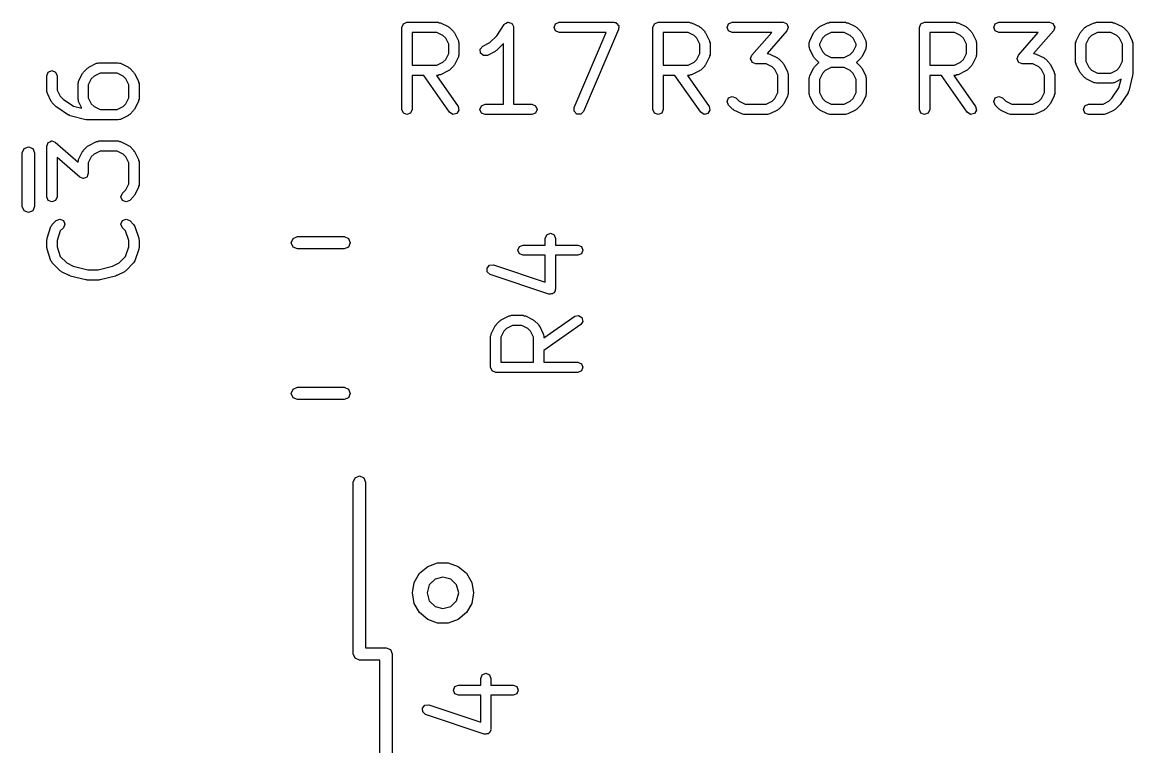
# Model space of a CAD drawing. Extents: x 0 to 2.78, y -2.35 to 0.
# Drawn here: x 1.7006 to 2.1271, y -1.0615 to -0.7833 of the extents above; entities that cross this region are included whole.
import ezdxf

# ---------------------------------------------------------------- set-up
doc = ezdxf.new("R2010")
doc.units = 0
doc.header["$MEASUREMENT"] = 0
doc.layers.add('BLACK', color=7, linetype='CONTINUOUS')

msp = doc.modelspace()

# ---------------------------------------------------------------- linework, layer by layer
at = {"layer": 'BLACK', "linetype": 'CONTINUOUS'}
for p, q in [((1.8464, -0.785232), (1.84698, -0.78384)), ((1.84698, -0.78384), (1.84837, -0.783264)), ((1.84837, -0.783264), (1.86037, -0.783264)), ((1.86037, -0.783264), (1.86079, -0.783439)), ((1.86079, -0.783439), (1.86125, -0.783471)), ((1.86125, -0.783471), (1.86425, -0.784971)), ((1.88283, -0.788477), (1.88573, -0.78414)), ((1.88573, -0.78414), (1.88589, -0.784027)), ((1.88589, -0.784027), (1.88597, -0.78384)), ((1.88597, -0.78384), (1.8865, -0.783621)), ((1.8865, -0.783621), (1.88698, -0.783302)), ((1.88698, -0.783302), (1.88718, -0.783341)), ((1.88718, -0.783341), (1.88736, -0.783264)), ((1.88736, -0.783264), (1.88789, -0.783483)), ((1.88789, -0.783483), (1.88846, -0.783594)), ((1.88846, -0.783594), (1.88857, -0.783763)), ((1.88857, -0.783763), (1.88876, -0.78384)), ((1.88876, -0.78384), (1.88898, -0.78437)), ((1.88898, -0.78437), (1.88929, -0.784846)), ((1.88929, -0.784846), (1.88925, -0.785045)), ((1.90489, -0.785232), (1.90547, -0.78384)), ((1.90547, -0.78384), (1.90686, -0.783264)), ((1.90686, -0.783264), (1.92786, -0.783264)), ((1.92786, -0.783264), (1.92823, -0.783418)), ((1.92823, -0.783418), (1.92863, -0.783423)), ((1.92863, -0.783423), (1.9289, -0.783695)), ((1.9289, -0.783695), (1.92925, -0.78384)), ((1.92925, -0.78384), (1.92941, -0.784213)), ((1.92941, -0.784213), (1.92969, -0.784501)), ((1.92969, -0.784501), (1.92968, -0.784881)), ((1.94286, -0.785232), (1.94343, -0.78384)), ((1.94343, -0.78384), (1.94483, -0.783264)), ((1.94483, -0.783264), (1.95682, -0.783264)), ((1.95682, -0.783264), (1.95725, -0.783439)), ((1.95725, -0.783439), (1.9577, -0.783471)), ((1.9577, -0.783471), (1.9607, -0.784971)), ((1.97135, -0.785232), (1.97193, -0.78384)), ((1.97193, -0.78384), (1.97332, -0.783264)), ((1.97332, -0.783264), (1.99282, -0.783264)), ((1.99282, -0.783264), (1.99346, -0.783529)), ((1.99346, -0.783529), (1.99412, -0.783751)), ((1.99412, -0.783751), (1.99415, -0.783813)), ((1.99415, -0.783813), (1.99421, -0.78384)), ((1.99421, -0.78384), (1.99448, -0.78448)), ((1.99448, -0.78448), (1.99478, -0.785101)), ((2.00694, -0.784971), (2.00994, -0.783471)), ((2.00994, -0.783471), (2.01039, -0.783439)), ((2.01039, -0.783439), (2.01082, -0.783264)), ((2.01082, -0.783264), (2.01682, -0.783264)), ((2.01682, -0.783264), (2.01724, -0.783439)), ((2.01724, -0.783439), (2.0177, -0.783471)), ((2.0177, -0.783471), (2.0207, -0.784971)), ((2.04522, -0.785232), (2.0458, -0.78384)), ((2.0458, -0.78384), (2.04719, -0.783264)), ((2.04719, -0.783264), (2.05919, -0.783264)), ((2.05919, -0.783264), (2.05961, -0.783439)), ((2.05961, -0.783439), (2.06007, -0.783471)), ((2.06007, -0.783471), (2.06307, -0.784971)), ((2.07372, -0.785232), (2.07429, -0.78384)), ((2.07429, -0.78384), (2.07568, -0.783264)), ((2.07568, -0.783264), (2.09518, -0.783264)), ((2.09518, -0.783264), (2.09582, -0.783529)), ((2.09582, -0.783529), (2.09648, -0.783751)), ((2.09648, -0.783751), (2.09651, -0.783813)), ((2.09651, -0.783813), (2.09657, -0.78384)), ((2.09657, -0.78384), (2.09684, -0.78448)), ((2.09684, -0.78448), (2.09715, -0.785101)), ((2.1093, -0.784971), (2.1123, -0.783471)), ((2.1123, -0.783471), (2.11276, -0.783439)), ((2.11276, -0.783439), (2.11318, -0.783264)), ((2.11318, -0.783264), (2.11918, -0.783264)), ((2.11918, -0.783264), (2.1196, -0.783439)), ((2.1196, -0.783439), (2.12006, -0.783471)), ((2.12006, -0.783471), (2.12306, -0.784971)), ((1.8464, -0.816728), (1.8464, -0.785232)), ((1.8599, -0.787201), (1.85034, -0.787201)), ((1.85034, -0.787201), (1.85034, -0.799761)), ((1.8622, -0.78835), (1.8599, -0.787201)), ((1.86325, -0.789398), (1.8622, -0.78835)), ((1.86425, -0.784971), (1.86446, -0.785216)), ((1.86446, -0.785216), (1.86476, -0.78534)), ((1.86476, -0.78534), (1.86626, -0.78684)), ((1.86626, -0.78684), (1.86638, -0.787139)), ((1.86638, -0.787139), (1.86663, -0.787351)), ((1.86663, -0.787351), (1.86813, -0.790351)), ((1.8802, -0.791113), (1.88283, -0.788477)), ((1.88925, -0.785045), (1.88933, -0.785232)), ((1.88933, -0.785232), (1.88933, -0.81476)), ((1.90547, -0.786624), (1.90489, -0.785232)), ((1.90686, -0.787201), (1.90547, -0.786624)), ((1.92487, -0.787201), (1.90686, -0.787201)), ((1.91255, -0.815953), (1.92487, -0.787201)), ((1.92967, -0.786008), (1.91617, -0.817504)), ((1.92983, -0.785232), (1.92967, -0.785604)), ((1.92967, -0.785604), (1.92967, -0.786008)), ((1.92968, -0.784881), (1.92983, -0.785232)), ((1.94286, -0.816728), (1.94286, -0.785232)), ((1.95636, -0.787201), (1.94679, -0.787201)), ((1.94679, -0.787201), (1.94679, -0.799761)), ((1.95866, -0.78835), (1.95636, -0.787201)), ((1.95971, -0.789398), (1.95866, -0.78835)), ((1.9607, -0.784971), (1.96092, -0.785216)), ((1.96092, -0.785216), (1.96122, -0.78534)), ((1.96122, -0.78534), (1.96272, -0.78684)), ((1.96272, -0.78684), (1.96284, -0.787139)), ((1.96284, -0.787139), (1.96308, -0.787351)), ((1.96308, -0.787351), (1.96458, -0.790351)), ((1.97193, -0.786624), (1.97135, -0.785232)), ((1.97332, -0.787201), (1.97193, -0.786624)), ((1.98848, -0.787201), (1.97332, -0.787201)), ((1.98084, -0.795934), (1.98848, -0.787201)), ((1.9943, -0.786528), (1.98666, -0.795262)), ((1.99452, -0.785872), (1.9943, -0.786528)), ((1.99479, -0.785232), (1.99452, -0.785872)), ((1.99478, -0.785101), (1.99476, -0.785167)), ((1.99476, -0.785167), (1.99479, -0.785232)), ((2.00306, -0.790351), (2.00456, -0.787351)), ((2.00456, -0.787351), (2.0048, -0.787139)), ((2.0048, -0.787139), (2.00493, -0.78684)), ((2.00493, -0.78684), (2.00643, -0.78534)), ((2.00643, -0.78534), (2.00673, -0.785216)), ((2.00673, -0.785216), (2.00694, -0.784971)), ((2.00898, -0.78835), (2.00794, -0.789398)), ((2.01128, -0.787201), (2.00898, -0.78835)), ((2.01635, -0.787201), (2.01128, -0.787201)), ((2.01865, -0.78835), (2.01635, -0.787201)), ((2.0197, -0.789398), (2.01865, -0.78835)), ((2.0207, -0.784971), (2.02091, -0.785216)), ((2.02091, -0.785216), (2.02121, -0.78534)), ((2.02121, -0.78534), (2.02271, -0.78684)), ((2.02271, -0.78684), (2.02283, -0.787139)), ((2.02283, -0.787139), (2.02308, -0.787351)), ((2.02308, -0.787351), (2.02458, -0.790351)), ((2.04522, -0.816728), (2.04522, -0.785232)), ((2.05872, -0.787201), (2.04916, -0.787201)), ((2.04916, -0.787201), (2.04916, -0.799761)), ((2.06102, -0.78835), (2.05872, -0.787201)), ((2.06207, -0.789398), (2.06102, -0.78835)), ((2.06307, -0.784971), (2.06328, -0.785216)), ((2.06328, -0.785216), (2.06358, -0.78534)), ((2.06358, -0.78534), (2.06508, -0.78684)), ((2.06508, -0.78684), (2.0652, -0.787139)), ((2.0652, -0.787139), (2.06545, -0.787351)), ((2.06545, -0.787351), (2.06695, -0.790351)), ((2.07429, -0.786624), (2.07372, -0.785232)), ((2.07568, -0.787201), (2.07429, -0.786624)), ((2.09084, -0.787201), (2.07568, -0.787201)), ((2.0832, -0.795934), (2.09084, -0.787201)), ((2.09666, -0.786528), (2.08902, -0.795262)), ((2.09689, -0.785872), (2.09666, -0.786528)), ((2.09715, -0.785232), (2.09689, -0.785872)), ((2.09715, -0.785101), (2.09712, -0.785167)), ((2.09712, -0.785167), (2.09715, -0.785232)), ((2.10542, -0.790351), (2.10692, -0.787351)), ((2.10692, -0.787351), (2.10716, -0.787139)), ((2.10716, -0.787139), (2.10729, -0.78684)), ((2.10729, -0.78684), (2.10879, -0.78534)), ((2.10879, -0.78534), (2.10909, -0.785216)), ((2.10909, -0.785216), (2.1093, -0.784971)), ((2.11135, -0.78835), (2.1103, -0.789398)), ((2.11364, -0.787201), (2.11135, -0.78835)), ((2.11871, -0.787201), (2.11364, -0.787201)), ((2.12101, -0.78835), (2.11871, -0.787201)), ((2.12206, -0.789398), (2.12101, -0.78835)), ((2.12306, -0.784971), (2.12327, -0.785216)), ((2.12327, -0.785216), (2.12357, -0.78534)), ((2.12357, -0.78534), (2.12507, -0.78684)), ((2.12507, -0.78684), (2.12519, -0.787139)), ((2.12519, -0.787139), (2.12544, -0.787351)), ((2.12544, -0.787351), (2.12694, -0.790351)), ((1.8644, -0.791696), (1.86325, -0.789398)), ((1.8644, -0.795266), (1.8644, -0.791696)), ((1.86813, -0.790351), (1.86816, -0.790808)), ((1.86816, -0.790808), (1.86834, -0.791231)), ((1.86834, -0.791231), (1.86834, -0.795731)), ((1.8765, -0.793608), (1.87748, -0.79247)), ((1.87748, -0.79247), (1.8802, -0.791113)), ((1.8854, -0.791484), (1.88276, -0.794123)), ((1.8854, -0.81476), (1.8854, -0.791484)), ((1.96085, -0.791696), (1.95971, -0.789398)), ((1.96085, -0.795266), (1.96085, -0.791696)), ((1.96458, -0.790351), (1.96462, -0.790808)), ((1.96462, -0.790808), (1.96479, -0.791231)), ((1.96479, -0.791231), (1.96479, -0.795731)), ((2.00285, -0.791231), (2.00302, -0.790808)), ((2.00285, -0.792731), (2.00285, -0.791231)), ((2.00302, -0.793154), (2.00285, -0.792731)), ((2.00302, -0.790808), (2.00306, -0.790351)), ((2.00306, -0.793611), (2.00302, -0.793154)), ((2.00794, -0.789398), (2.00679, -0.791696)), ((2.00679, -0.791696), (2.00679, -0.792266)), ((2.00679, -0.792266), (2.00794, -0.794565)), ((2.02085, -0.791696), (2.0197, -0.789398)), ((2.0197, -0.794565), (2.02085, -0.792266)), ((2.02085, -0.792266), (2.02085, -0.791696)), ((2.02458, -0.790351), (2.02461, -0.790808)), ((2.02461, -0.793154), (2.02458, -0.793611)), ((2.02461, -0.790808), (2.02478, -0.791231)), ((2.02478, -0.792731), (2.02461, -0.793154)), ((2.02478, -0.791231), (2.02478, -0.792731)), ((2.06322, -0.791696), (2.06207, -0.789398)), ((2.06322, -0.795266), (2.06322, -0.791696)), ((2.06695, -0.790351), (2.06698, -0.790808)), ((2.06698, -0.790808), (2.06715, -0.791231)), ((2.06715, -0.791231), (2.06715, -0.795731)), ((2.10521, -0.791231), (2.10539, -0.790808)), ((2.10521, -0.79873), (2.10521, -0.791231)), ((2.10539, -0.790808), (2.10542, -0.790351)), ((2.1103, -0.789398), (2.10915, -0.791696)), ((2.10915, -0.791696), (2.10915, -0.798266)), ((2.12321, -0.791696), (2.12206, -0.789398)), ((2.12321, -0.798266), (2.12321, -0.791696)), ((2.12694, -0.790351), (2.12697, -0.790808)), ((2.12697, -0.790808), (2.12715, -0.791231)), ((2.12715, -0.791231), (2.12715, -0.80323)), ((1.8622, -0.798612), (1.86325, -0.797564)), ((1.86325, -0.797564), (1.8644, -0.795266)), ((1.86813, -0.796611), (1.86663, -0.799611)), ((1.86816, -0.796154), (1.86813, -0.796611)), ((1.86834, -0.795731), (1.86816, -0.796154)), ((1.8766, -0.795111), (1.8765, -0.793608)), ((1.87774, -0.796098), (1.8766, -0.795111)), ((1.87925, -0.795992), (1.87774, -0.796098)), ((1.88225, -0.794492), (1.87925, -0.795992)), ((1.88246, -0.794247), (1.88225, -0.794492)), ((1.88276, -0.794123), (1.88246, -0.794247)), ((1.95866, -0.798612), (1.95971, -0.797564)), ((1.95971, -0.797564), (1.96085, -0.795266)), ((1.96458, -0.796611), (1.96308, -0.799611)), ((1.96462, -0.796154), (1.96458, -0.796611)), ((1.96479, -0.795731), (1.96462, -0.796154)), ((1.98035, -0.797231), (1.98062, -0.796591)), ((1.98038, -0.797295), (1.98035, -0.797231)), ((1.98036, -0.797362), (1.98038, -0.797295)), ((1.98066, -0.797983), (1.98036, -0.797362)), ((1.98062, -0.796591), (1.98084, -0.795934)), ((1.98666, -0.795262), (1.98682, -0.795262)), ((1.98682, -0.795262), (1.98724, -0.795437)), ((1.98724, -0.795437), (1.9877, -0.79547)), ((1.9877, -0.79547), (1.9907, -0.79697)), ((1.9907, -0.79697), (1.99091, -0.797214)), ((1.99091, -0.797214), (1.99121, -0.797338)), ((1.99121, -0.797338), (1.99271, -0.798838)), ((2.00456, -0.796611), (2.00306, -0.793611)), ((2.0048, -0.796823), (2.00456, -0.796611)), ((2.00493, -0.797123), (2.0048, -0.796823)), ((2.00643, -0.798623), (2.00493, -0.797123)), ((2.00794, -0.794565), (2.00898, -0.795613)), ((2.00898, -0.795613), (2.01128, -0.796762)), ((2.01128, -0.796762), (2.01635, -0.796762)), ((2.01635, -0.796762), (2.01865, -0.795613)), ((2.01865, -0.795613), (2.0197, -0.794565)), ((2.02271, -0.797123), (2.02121, -0.798623)), ((2.02283, -0.796823), (2.02271, -0.797123)), ((2.02308, -0.796611), (2.02283, -0.796823)), ((2.02458, -0.793611), (2.02308, -0.796611)), ((2.06102, -0.798612), (2.06207, -0.797564)), ((2.06207, -0.797564), (2.06322, -0.795266)), ((2.06695, -0.796611), (2.06545, -0.799611)), ((2.06698, -0.796154), (2.06695, -0.796611)), ((2.06715, -0.795731), (2.06698, -0.796154)), ((2.08271, -0.797231), (2.08298, -0.796591)), ((2.08274, -0.797295), (2.08271, -0.797231)), ((2.08272, -0.797362), (2.08274, -0.797295)), ((2.08303, -0.797983), (2.08272, -0.797362)), ((2.08298, -0.796591), (2.0832, -0.795934)), ((2.08902, -0.795262), (2.08918, -0.795262)), ((2.08918, -0.795262), (2.08961, -0.795437)), ((2.08961, -0.795437), (2.09006, -0.79547)), ((2.09006, -0.79547), (2.09306, -0.79697)), ((2.09306, -0.79697), (2.09327, -0.797214)), ((2.09327, -0.797214), (2.09357, -0.797338)), ((2.09357, -0.797338), (2.09507, -0.798838)), ((1.71061, -0.802414), (1.712, -0.801837)), ((1.712, -0.801837), (1.7134, -0.802414)), ((1.72411, -0.802414), (1.72561, -0.800914)), ((1.72561, -0.800914), (1.72591, -0.80079)), ((1.72591, -0.80079), (1.72612, -0.800545)), ((1.72612, -0.800545), (1.72912, -0.799045)), ((1.72912, -0.799045), (1.72958, -0.799013)), ((1.72958, -0.799013), (1.73, -0.798838)), ((1.73, -0.798838), (1.7375, -0.798838)), ((1.7375, -0.798838), (1.73792, -0.799013)), ((1.73792, -0.799013), (1.73838, -0.799045)), ((1.73838, -0.799045), (1.74138, -0.800545)), ((1.74138, -0.800545), (1.74159, -0.80079)), ((1.74159, -0.80079), (1.74189, -0.800914)), ((1.74189, -0.800914), (1.74339, -0.802414)), ((1.85034, -0.799761), (1.8599, -0.799761)), ((1.8599, -0.799761), (1.8622, -0.798612)), ((1.86446, -0.801746), (1.86425, -0.801991)), ((1.86476, -0.801622), (1.86446, -0.801746)), ((1.86626, -0.800122), (1.86476, -0.801622)), ((1.86638, -0.799823), (1.86626, -0.800122)), ((1.86663, -0.799611), (1.86638, -0.799823)), ((1.94679, -0.799761), (1.95636, -0.799761)), ((1.95636, -0.799761), (1.95866, -0.798612)), ((1.96092, -0.801746), (1.9607, -0.801991)), ((1.96122, -0.801622), (1.96092, -0.801746)), ((1.96272, -0.800122), (1.96122, -0.801622)), ((1.96284, -0.799823), (1.96272, -0.800122)), ((1.96308, -0.799611), (1.96284, -0.799823)), ((1.98093, -0.798623), (1.98066, -0.797983)), ((1.98099, -0.798649), (1.98093, -0.798623)), ((1.98102, -0.798712), (1.98099, -0.798649)), ((1.98168, -0.798934), (1.98102, -0.798712)), ((1.98232, -0.799199), (1.98168, -0.798934)), ((1.98636, -0.799199), (1.98232, -0.799199)), ((1.98865, -0.800348), (1.98636, -0.799199)), ((1.9897, -0.801396), (1.98865, -0.800348)), ((1.99085, -0.803694), (1.9897, -0.801396)), ((1.99271, -0.798838), (1.99284, -0.799138)), ((1.99284, -0.799138), (1.99308, -0.79935)), ((1.99308, -0.79935), (1.99458, -0.80235)), ((2.00306, -0.803849), (2.00456, -0.80085)), ((2.00456, -0.80085), (2.0048, -0.800637)), ((2.0048, -0.800637), (2.00493, -0.800338)), ((2.00493, -0.800338), (2.00643, -0.798838)), ((2.00669, -0.79873), (2.00643, -0.798623)), ((2.00643, -0.798838), (2.00669, -0.79873)), ((2.00898, -0.801848), (2.00794, -0.802896)), ((2.01128, -0.800699), (2.00898, -0.801848)), ((2.01635, -0.800699), (2.01128, -0.800699)), ((2.01865, -0.801848), (2.01635, -0.800699)), ((2.0197, -0.802896), (2.01865, -0.801848)), ((2.02121, -0.798623), (2.02095, -0.79873)), ((2.02095, -0.79873), (2.02121, -0.798838)), ((2.02121, -0.798838), (2.02271, -0.800338)), ((2.02271, -0.800338), (2.02283, -0.800637)), ((2.02283, -0.800637), (2.02308, -0.80085)), ((2.02308, -0.80085), (2.02458, -0.803849)), ((2.04916, -0.799761), (2.05872, -0.799761)), ((2.05872, -0.799761), (2.06102, -0.798612)), ((2.06328, -0.801746), (2.06307, -0.801991)), ((2.06358, -0.801622), (2.06328, -0.801746)), ((2.06508, -0.800122), (2.06358, -0.801622)), ((2.0652, -0.799823), (2.06508, -0.800122)), ((2.06545, -0.799611), (2.0652, -0.799823)), ((2.08329, -0.798623), (2.08303, -0.797983)), ((2.08336, -0.798649), (2.08329, -0.798623)), ((2.08339, -0.798712), (2.08336, -0.798649)), ((2.08404, -0.798934), (2.08339, -0.798712)), ((2.08468, -0.799199), (2.08404, -0.798934)), ((2.08872, -0.799199), (2.08468, -0.799199)), ((2.09102, -0.800348), (2.08872, -0.799199)), ((2.09206, -0.801396), (2.09102, -0.800348)), ((2.09321, -0.803694), (2.09206, -0.801396)), ((2.09507, -0.798838), (2.0952, -0.799138)), ((2.0952, -0.799138), (2.09544, -0.79935)), ((2.09544, -0.79935), (2.09694, -0.80235)), ((2.10539, -0.799154), (2.10521, -0.79873)), ((2.10542, -0.799611), (2.10539, -0.799154)), ((2.10692, -0.80261), (2.10542, -0.799611)), ((2.10915, -0.798266), (2.1103, -0.800564)), ((2.1103, -0.800564), (2.11135, -0.801612)), ((2.11135, -0.801612), (2.11364, -0.802761)), ((2.11871, -0.802761), (2.12101, -0.801612)), ((2.12101, -0.801612), (2.12206, -0.800564)), ((2.12206, -0.800564), (2.12321, -0.798266)), ((1.71004, -0.803806), (1.71061, -0.802414)), ((1.71004, -0.809805), (1.71004, -0.803806)), ((1.7134, -0.802414), (1.71397, -0.803806)), ((1.71397, -0.803806), (1.71397, -0.80934)), ((1.72221, -0.806382), (1.72224, -0.805925)), ((1.72224, -0.805925), (1.72374, -0.802925)), ((1.72374, -0.802925), (1.72399, -0.802713)), ((1.72399, -0.802713), (1.72411, -0.802414)), ((1.72712, -0.804972), (1.72597, -0.80727)), ((1.72817, -0.803924), (1.72712, -0.804972)), ((1.73047, -0.802775), (1.72817, -0.803924)), ((1.73704, -0.802775), (1.73047, -0.802775)), ((1.73933, -0.803924), (1.73704, -0.802775)), ((1.74038, -0.804972), (1.73933, -0.803924)), ((1.74153, -0.80727), (1.74038, -0.804972)), ((1.74339, -0.802414), (1.74352, -0.802713)), ((1.74352, -0.802713), (1.74376, -0.802925)), ((1.74376, -0.802925), (1.74526, -0.805925)), ((1.74526, -0.805925), (1.74529, -0.806382)), ((1.85484, -0.803699), (1.85034, -0.803699)), ((1.85034, -0.803699), (1.85034, -0.816728)), ((1.86475, -0.817857), (1.85484, -0.803699)), ((1.86037, -0.803699), (1.85965, -0.803699)), ((1.85965, -0.803699), (1.86798, -0.815599)), ((1.86079, -0.803523), (1.86037, -0.803699)), ((1.86125, -0.803491), (1.86079, -0.803523)), ((1.86425, -0.801991), (1.86125, -0.803491)), ((1.9513, -0.803699), (1.94679, -0.803699)), ((1.94679, -0.803699), (1.94679, -0.816728)), ((1.96121, -0.817857), (1.9513, -0.803699)), ((1.95682, -0.803699), (1.95611, -0.803699)), ((1.95611, -0.803699), (1.96444, -0.815599)), ((1.95725, -0.803523), (1.95682, -0.803699)), ((1.9577, -0.803491), (1.95725, -0.803523)), ((1.9607, -0.801991), (1.9577, -0.803491)), ((1.99085, -0.810264), (1.99085, -0.803694)), ((1.99458, -0.80235), (1.99461, -0.802807)), ((1.99461, -0.802807), (1.99479, -0.80323)), ((1.99479, -0.80323), (1.99479, -0.810729)), ((2.00285, -0.80473), (2.00302, -0.804306)), ((2.00285, -0.810729), (2.00285, -0.80473)), ((2.00302, -0.804306), (2.00306, -0.803849)), ((2.00794, -0.802896), (2.00679, -0.805194)), ((2.00679, -0.805194), (2.00679, -0.810264)), ((2.02085, -0.805194), (2.0197, -0.802896)), ((2.02085, -0.810264), (2.02085, -0.805194)), ((2.02458, -0.803849), (2.02461, -0.804306)), ((2.02461, -0.804306), (2.02478, -0.80473)), ((2.02478, -0.80473), (2.02478, -0.810729)), ((2.05366, -0.803699), (2.04916, -0.803699)), ((2.04916, -0.803699), (2.04916, -0.816728)), ((2.06357, -0.817857), (2.05366, -0.803699)), ((2.05919, -0.803699), (2.05847, -0.803699)), ((2.05847, -0.803699), (2.0668, -0.815599)), ((2.05961, -0.803523), (2.05919, -0.803699)), ((2.06007, -0.803491), (2.05961, -0.803523)), ((2.06307, -0.801991), (2.06007, -0.803491)), ((2.09321, -0.810264), (2.09321, -0.803694)), ((2.09694, -0.80235), (2.09697, -0.802807)), ((2.09697, -0.802807), (2.09715, -0.80323)), ((2.09715, -0.80323), (2.09715, -0.810729)), ((2.10716, -0.802823), (2.10692, -0.80261)), ((2.10729, -0.803122), (2.10716, -0.802823)), ((2.10879, -0.804622), (2.10729, -0.803122)), ((2.10909, -0.804746), (2.10879, -0.804622)), ((2.1093, -0.804991), (2.10909, -0.804746)), ((2.1123, -0.80649), (2.1093, -0.804991)), ((2.11364, -0.802761), (2.11871, -0.802761)), ((2.12266, -0.80519), (2.12006, -0.80649)), ((2.12185, -0.808421), (2.12266, -0.80519)), ((2.12709, -0.803707), (2.12559, -0.809707)), ((2.12715, -0.80323), (2.12705, -0.80346)), ((2.12705, -0.80346), (2.12709, -0.803707)), ((1.71021, -0.810228), (1.71004, -0.809805)), ((1.71024, -0.810685), (1.71021, -0.810228)), ((1.71397, -0.80934), (1.71512, -0.811639)), ((1.72203, -0.806805), (1.72221, -0.806382)), ((1.72203, -0.812805), (1.72203, -0.806805)), ((1.72597, -0.80727), (1.72597, -0.81234)), ((1.74153, -0.81234), (1.74153, -0.80727)), ((1.74529, -0.806382), (1.74547, -0.806805)), ((1.74547, -0.806805), (1.74547, -0.812805)), ((1.9897, -0.812562), (1.99085, -0.810264)), ((2.00679, -0.810264), (2.00794, -0.812562)), ((2.0197, -0.812562), (2.02085, -0.810264)), ((2.09206, -0.812562), (2.09321, -0.810264)), ((2.11276, -0.806523), (2.1123, -0.80649)), ((2.11318, -0.806698), (2.11276, -0.806523)), ((2.11918, -0.806698), (2.11318, -0.806698)), ((2.11915, -0.812475), (2.12185, -0.808421)), ((2.1196, -0.806523), (2.11918, -0.806698)), ((2.12006, -0.80649), (2.1196, -0.806523)), ((2.12532, -0.810321), (2.12232, -0.81482)), ((2.12538, -0.809983), (2.12532, -0.810321)), ((2.12559, -0.809707), (2.12538, -0.809983)), ((1.71174, -0.813685), (1.71024, -0.810685)), ((1.71199, -0.813897), (1.71174, -0.813685)), ((1.71211, -0.814197), (1.71199, -0.813897)), ((1.71361, -0.815696), (1.71211, -0.814197)), ((1.71512, -0.811639), (1.71626, -0.812775)), ((1.71626, -0.812775), (1.72031, -0.815477)), ((1.72221, -0.813228), (1.72203, -0.812805)), ((1.72224, -0.813685), (1.72221, -0.813228)), ((1.72354, -0.816285), (1.72224, -0.813685)), ((1.72597, -0.81234), (1.72712, -0.814638)), ((1.72712, -0.814638), (1.72817, -0.815686)), ((1.73933, -0.815686), (1.74038, -0.814638)), ((1.74038, -0.814638), (1.74153, -0.81234)), ((1.74526, -0.813685), (1.74376, -0.816685)), ((1.74529, -0.813228), (1.74526, -0.813685)), ((1.74547, -0.812805), (1.74529, -0.813228)), ((1.97135, -0.813728), (1.97193, -0.812337)), ((1.97193, -0.81512), (1.97135, -0.813728)), ((1.97193, -0.812337), (1.97332, -0.81176)), ((1.97332, -0.81176), (1.97471, -0.812337)), ((1.97471, -0.812337), (1.97599, -0.813611)), ((1.97599, -0.813611), (1.97829, -0.81476)), ((1.98636, -0.81476), (1.98865, -0.813611)), ((1.98865, -0.813611), (1.9897, -0.812562)), ((1.99308, -0.814609), (1.99284, -0.814821)), ((1.99458, -0.811609), (1.99308, -0.814609)), ((1.99461, -0.811152), (1.99458, -0.811609)), ((1.99479, -0.810729), (1.99461, -0.811152)), ((2.00302, -0.811152), (2.00285, -0.810729)), ((2.00306, -0.811609), (2.00302, -0.811152)), ((2.00456, -0.814609), (2.00306, -0.811609)), ((2.0048, -0.814821), (2.00456, -0.814609)), ((2.00794, -0.812562), (2.00898, -0.813611)), ((2.00898, -0.813611), (2.01128, -0.81476)), ((2.01635, -0.81476), (2.01865, -0.813611)), ((2.01865, -0.813611), (2.0197, -0.812562)), ((2.02308, -0.814609), (2.02283, -0.814821)), ((2.02458, -0.811609), (2.02308, -0.814609)), ((2.02461, -0.811152), (2.02458, -0.811609)), ((2.02478, -0.810729), (2.02461, -0.811152)), ((2.07372, -0.813728), (2.07429, -0.812337)), ((2.07429, -0.81512), (2.07372, -0.813728)), ((2.07429, -0.812337), (2.07568, -0.81176)), ((2.07568, -0.81176), (2.07708, -0.812337)), ((2.07708, -0.812337), (2.07835, -0.813611)), ((2.07835, -0.813611), (2.08065, -0.81476)), ((2.08872, -0.81476), (2.09102, -0.813611)), ((2.09102, -0.813611), (2.09206, -0.812562)), ((2.09544, -0.814609), (2.0952, -0.814821)), ((2.09694, -0.811609), (2.09544, -0.814609)), ((2.09697, -0.811152), (2.09694, -0.811609)), ((2.09715, -0.810729), (2.09697, -0.811152)), ((2.11571, -0.81476), (2.11801, -0.81361)), ((2.11801, -0.81361), (2.11915, -0.812475)), ((1.7138, -0.815774), (1.71361, -0.815696)), ((1.71391, -0.815942), (1.7138, -0.815774)), ((1.71841, -0.818942), (1.71391, -0.815942)), ((1.71875, -0.819009), (1.71841, -0.818942)), ((1.72031, -0.815477), (1.72354, -0.816285)), ((1.72817, -0.815686), (1.73047, -0.816835)), ((1.73047, -0.816835), (1.73704, -0.816835)), ((1.73704, -0.816835), (1.73933, -0.815686)), ((1.74159, -0.81882), (1.74138, -0.819065)), ((1.74189, -0.818696), (1.74159, -0.81882)), ((1.74339, -0.817196), (1.74189, -0.818696)), ((1.74352, -0.816897), (1.74339, -0.817196)), ((1.74376, -0.816685), (1.74352, -0.816897)), ((1.84698, -0.81812), (1.8464, -0.816728)), ((1.84837, -0.818697), (1.84698, -0.81812)), ((1.84976, -0.81812), (1.84837, -0.818697)), ((1.85034, -0.816728), (1.84976, -0.81812)), ((1.86602, -0.818667), (1.86475, -0.817857)), ((1.8675, -0.818341), (1.86602, -0.818667)), ((1.86831, -0.81707), (1.8675, -0.818341)), ((1.86798, -0.815599), (1.86831, -0.81707)), ((1.8764, -0.816728), (1.87697, -0.815336)), ((1.87697, -0.81812), (1.8764, -0.816728)), ((1.87697, -0.815336), (1.87837, -0.81476)), ((1.87837, -0.818697), (1.87697, -0.81812)), ((1.87837, -0.81476), (1.8854, -0.81476)), ((1.88736, -0.818697), (1.87837, -0.818697)), ((1.89636, -0.818697), (1.88736, -0.818697)), ((1.88933, -0.81476), (1.89636, -0.81476)), ((1.89636, -0.81476), (1.89775, -0.815336)), ((1.89775, -0.81812), (1.89636, -0.818697)), ((1.89775, -0.815336), (1.89833, -0.816728)), ((1.89833, -0.816728), (1.89775, -0.81812)), ((1.91253, -0.817459), (1.91255, -0.815953)), ((1.91359, -0.818537), (1.91253, -0.817459)), ((1.91509, -0.818556), (1.91359, -0.818537)), ((1.91617, -0.817504), (1.91509, -0.818556)), ((1.94343, -0.81812), (1.94286, -0.816728)), ((1.94483, -0.818697), (1.94343, -0.81812)), ((1.94622, -0.81812), (1.94483, -0.818697)), ((1.94679, -0.816728), (1.94622, -0.81812)), ((1.96248, -0.818667), (1.96121, -0.817857)), ((1.96395, -0.818341), (1.96248, -0.818667)), ((1.96476, -0.81707), (1.96395, -0.818341)), ((1.96444, -0.815599), (1.96476, -0.81707)), ((1.97343, -0.81662), (1.97193, -0.81512)), ((1.97373, -0.816744), (1.97343, -0.81662)), ((1.97394, -0.816989), (1.97373, -0.816744)), ((1.97694, -0.818489), (1.97394, -0.816989)), ((1.9774, -0.818521), (1.97694, -0.818489)), ((1.97782, -0.818697), (1.9774, -0.818521)), ((1.98682, -0.818697), (1.97782, -0.818697)), ((1.97829, -0.81476), (1.98636, -0.81476)), ((1.98724, -0.818521), (1.98682, -0.818697)), ((1.9877, -0.818489), (1.98724, -0.818521)), ((1.9907, -0.816989), (1.9877, -0.818489)), ((1.99091, -0.816744), (1.9907, -0.816989)), ((1.99121, -0.81662), (1.99091, -0.816744)), ((1.99271, -0.81512), (1.99121, -0.81662)), ((1.99284, -0.814821), (1.99271, -0.81512)), ((2.00493, -0.81512), (2.0048, -0.814821)), ((2.00643, -0.81662), (2.00493, -0.81512)), ((2.00673, -0.816744), (2.00643, -0.81662)), ((2.00694, -0.816989), (2.00673, -0.816744)), ((2.00994, -0.818489), (2.00694, -0.816989)), ((2.01039, -0.818521), (2.00994, -0.818489)), ((2.01082, -0.818697), (2.01039, -0.818521)), ((2.01682, -0.818697), (2.01082, -0.818697)), ((2.01128, -0.81476), (2.01635, -0.81476)), ((2.01724, -0.818521), (2.01682, -0.818697)), ((2.0177, -0.818489), (2.01724, -0.818521)), ((2.0207, -0.816989), (2.0177, -0.818489)), ((2.02091, -0.816744), (2.0207, -0.816989)), ((2.02121, -0.81662), (2.02091, -0.816744)), ((2.02271, -0.81512), (2.02121, -0.81662)), ((2.02283, -0.814821), (2.02271, -0.81512)), ((2.0458, -0.81812), (2.04522, -0.816728)), ((2.04719, -0.818697), (2.0458, -0.81812)), ((2.04858, -0.81812), (2.04719, -0.818697)), ((2.04916, -0.816728), (2.04858, -0.81812)), ((2.06484, -0.818667), (2.06357, -0.817857)), ((2.06631, -0.818341), (2.06484, -0.818667)), ((2.06712, -0.81707), (2.06631, -0.818341)), ((2.0668, -0.815599), (2.06712, -0.81707)), ((2.07579, -0.81662), (2.07429, -0.81512)), ((2.07609, -0.816744), (2.07579, -0.81662)), ((2.0763, -0.816989), (2.07609, -0.816744)), ((2.0793, -0.818489), (2.0763, -0.816989)), ((2.07976, -0.818521), (2.0793, -0.818489)), ((2.08018, -0.818697), (2.07976, -0.818521)), ((2.08918, -0.818697), (2.08018, -0.818697)), ((2.08065, -0.81476), (2.08872, -0.81476)), ((2.08961, -0.818521), (2.08918, -0.818697)), ((2.09006, -0.818489), (2.08961, -0.818521)), ((2.09306, -0.816989), (2.09006, -0.818489)), ((2.09327, -0.816744), (2.09306, -0.816989)), ((2.09357, -0.81662), (2.09327, -0.816744)), ((2.09507, -0.81512), (2.09357, -0.81662)), ((2.0952, -0.814821), (2.09507, -0.81512)), ((2.10821, -0.816728), (2.10879, -0.815336)), ((2.10879, -0.81812), (2.10821, -0.816728)), ((2.10879, -0.815336), (2.11018, -0.81476)), ((2.11018, -0.818697), (2.10879, -0.81812)), ((2.11018, -0.81476), (2.11571, -0.81476)), ((2.11618, -0.818697), (2.11018, -0.818697)), ((2.1166, -0.818521), (2.11618, -0.818697)), ((2.11706, -0.818489), (2.1166, -0.818521)), ((2.12006, -0.816989), (2.11706, -0.818489)), ((2.12027, -0.816744), (2.12006, -0.816989)), ((2.12057, -0.81662), (2.12027, -0.816744)), ((2.12207, -0.81512), (2.12057, -0.81662)), ((2.12215, -0.814933), (2.12207, -0.81512)), ((2.12232, -0.81482), (2.12215, -0.814933)), ((1.71903, -0.819214), (1.71875, -0.819009)), ((1.72502, -0.820714), (1.71903, -0.819214)), ((1.72527, -0.820677), (1.72502, -0.820714)), ((1.7255, -0.820772), (1.72527, -0.820677)), ((1.7375, -0.820772), (1.7255, -0.820772)), ((1.73792, -0.820597), (1.7375, -0.820772)), ((1.73838, -0.820565), (1.73792, -0.820597)), ((1.74138, -0.819065), (1.73838, -0.820565)), ((1.70059, -0.833415), (1.70128, -0.831745)), ((1.70128, -0.831745), (1.70295, -0.831053)), ((1.70295, -0.831053), (1.70462, -0.831745)), ((1.70462, -0.831745), (1.70531, -0.833415)), ((1.71004, -0.830802), (1.7103, -0.830162)), ((1.71004, -0.8503), (1.71004, -0.830802)), ((1.7103, -0.830162), (1.71052, -0.829506)), ((1.71052, -0.829506), (1.71059, -0.829475)), ((1.71059, -0.829475), (1.71061, -0.82941)), ((1.71061, -0.82941), (1.71125, -0.829145)), ((1.71125, -0.829145), (1.71187, -0.828838)), ((1.71187, -0.828838), (1.71194, -0.828861)), ((1.71194, -0.828861), (1.712, -0.828834)), ((1.712, -0.828834), (1.71264, -0.829099)), ((1.71264, -0.829099), (1.7133, -0.829321)), ((1.7133, -0.829321), (1.72203, -0.836963)), ((1.72411, -0.83241), (1.72561, -0.83091)), ((1.72561, -0.83091), (1.72591, -0.830786)), ((1.72591, -0.830786), (1.72612, -0.830542)), ((1.72612, -0.830542), (1.72912, -0.829042)), ((1.72912, -0.829042), (1.72958, -0.829009)), ((1.72958, -0.829009), (1.73, -0.828834)), ((1.73, -0.828834), (1.7375, -0.828834)), ((1.7375, -0.828834), (1.73792, -0.829009)), ((1.73792, -0.829009), (1.73838, -0.829042)), ((1.73838, -0.829042), (1.74138, -0.830542)), ((1.74138, -0.830542), (1.74159, -0.830786)), ((1.74159, -0.830786), (1.74189, -0.83091)), ((1.74189, -0.83091), (1.74339, -0.83241)), ((1.70059, -0.853986), (1.70059, -0.833415)), ((1.70531, -0.833415), (1.70531, -0.853986)), ((1.72271, -0.842783), (1.71397, -0.835141)), ((1.71397, -0.835141), (1.71397, -0.8503)), ((1.72221, -0.836378), (1.72224, -0.835921)), ((1.72224, -0.835921), (1.72374, -0.832922)), ((1.72374, -0.832922), (1.72399, -0.832709)), ((1.72399, -0.832709), (1.72411, -0.83241)), ((1.72712, -0.834968), (1.72597, -0.837266)), ((1.72817, -0.83392), (1.72712, -0.834968)), ((1.73047, -0.832771), (1.72817, -0.83392)), ((1.73704, -0.832771), (1.73047, -0.832771)), ((1.73933, -0.83392), (1.73704, -0.832771)), ((1.74038, -0.834968), (1.73933, -0.83392)), ((1.74153, -0.837266), (1.74038, -0.834968)), ((1.74339, -0.83241), (1.74352, -0.832709)), ((1.74352, -0.832709), (1.74376, -0.832922)), ((1.74376, -0.832922), (1.74526, -0.835921)), ((1.74526, -0.835921), (1.74529, -0.836378)), ((1.72203, -0.836802), (1.72221, -0.836378)), ((1.72203, -0.836963), (1.72203, -0.836802)), ((1.72597, -0.837266), (1.72597, -0.841301)), ((1.74153, -0.845336), (1.74153, -0.837266)), ((1.74529, -0.836378), (1.74547, -0.836802)), ((1.74547, -0.836802), (1.74547, -0.845801)), ((1.72336, -0.843004), (1.72271, -0.842783)), ((1.724, -0.84327), (1.72336, -0.843004)), ((1.72407, -0.843243), (1.724, -0.84327)), ((1.72413, -0.843265), (1.72407, -0.843243)), ((1.72475, -0.842958), (1.72413, -0.843265)), ((1.72539, -0.842693), (1.72475, -0.842958)), ((1.72542, -0.842628), (1.72539, -0.842693)), ((1.72548, -0.842597), (1.72542, -0.842628)), ((1.72571, -0.841941), (1.72548, -0.842597)), ((1.72597, -0.841301), (1.72571, -0.841941)), ((1.73911, -0.848908), (1.74038, -0.847634)), ((1.74038, -0.847634), (1.74153, -0.845336)), ((1.74526, -0.846681), (1.74376, -0.84968)), ((1.74529, -0.846224), (1.74526, -0.846681)), ((1.74547, -0.845801), (1.74529, -0.846224)), ((1.71061, -0.851692), (1.71004, -0.8503)), ((1.712, -0.852268), (1.71061, -0.851692)), ((1.7134, -0.851692), (1.712, -0.852268)), ((1.71397, -0.8503), (1.7134, -0.851692)), ((1.73853, -0.8503), (1.73911, -0.848908)), ((1.73911, -0.851692), (1.73853, -0.8503)), ((1.7405, -0.852268), (1.73911, -0.851692)), ((1.74189, -0.851692), (1.7405, -0.852268)), ((1.74339, -0.850192), (1.74189, -0.851692)), ((1.74352, -0.849893), (1.74339, -0.850192)), ((1.74376, -0.84968), (1.74352, -0.849893)), ((1.70128, -0.855657), (1.70059, -0.853986)), ((1.70295, -0.856349), (1.70128, -0.855657)), ((1.70462, -0.855657), (1.70295, -0.856349)), ((1.70531, -0.853986), (1.70462, -0.855657)), ((1.71164, -0.861676), (1.71194, -0.86133)), ((1.71194, -0.86133), (1.71211, -0.860907)), ((1.71211, -0.860907), (1.71361, -0.859407)), ((1.71361, -0.859407), (1.715, -0.85883)), ((1.715, -0.85883), (1.7164, -0.859407)), ((1.7164, -0.859407), (1.71697, -0.860799)), ((1.71697, -0.860799), (1.7164, -0.862191)), ((1.73853, -0.860799), (1.73911, -0.859407)), ((1.73911, -0.862191), (1.73853, -0.860799)), ((1.73911, -0.859407), (1.7405, -0.85883)), ((1.7405, -0.85883), (1.74189, -0.859407)), ((1.74189, -0.859407), (1.74339, -0.860907)), ((1.74339, -0.860907), (1.74357, -0.86133)), ((1.74357, -0.86133), (1.74387, -0.861676)), ((1.71014, -0.866175), (1.71164, -0.861676)), ((1.71522, -0.863362), (1.71397, -0.867117)), ((1.7164, -0.862191), (1.71522, -0.863362)), ((1.74028, -0.863362), (1.73911, -0.862191)), ((1.74153, -0.867117), (1.74028, -0.863362)), ((1.74387, -0.861676), (1.74537, -0.866175)), ((1.80465, -0.866243), (1.80632, -0.865551)), ((1.80632, -0.865551), (1.8242, -0.865551)), ((1.8242, -0.865551), (1.82587, -0.866243)), ((1.90151, -0.866273), (1.90208, -0.864881)), ((1.90208, -0.864881), (1.90347, -0.864304)), ((1.90347, -0.864304), (1.90487, -0.864881)), ((1.90487, -0.864881), (1.90544, -0.866273)), ((1.71004, -0.866798), (1.71016, -0.866499)), ((1.71004, -0.869798), (1.71004, -0.866798)), ((1.71016, -0.870097), (1.71004, -0.869798)), ((1.71016, -0.866499), (1.71014, -0.866175)), ((1.71014, -0.87042), (1.71016, -0.870097)), ((1.71397, -0.867117), (1.71397, -0.869478)), ((1.71397, -0.869478), (1.71522, -0.873234)), ((1.74028, -0.873234), (1.74153, -0.869478)), ((1.74153, -0.869478), (1.74153, -0.867117)), ((1.74537, -0.866175), (1.74534, -0.866499)), ((1.74534, -0.866499), (1.74547, -0.866798)), ((1.74547, -0.869798), (1.74534, -0.870097)), ((1.74534, -0.870097), (1.74537, -0.87042)), ((1.74547, -0.866798), (1.74547, -0.869798)), ((1.80395, -0.867913), (1.80465, -0.866243)), ((1.80465, -0.869584), (1.80395, -0.867913)), ((1.80632, -0.870276), (1.80465, -0.869584)), ((1.82587, -0.869584), (1.8242, -0.870276)), ((1.82587, -0.866243), (1.82656, -0.867913)), ((1.82656, -0.867913), (1.82587, -0.869584)), ((1.89101, -0.870772), (1.89158, -0.86938)), ((1.89158, -0.86938), (1.89297, -0.868804)), ((1.89297, -0.868804), (1.90151, -0.868804)), ((1.90151, -0.868804), (1.90151, -0.866273)), ((1.90544, -0.866273), (1.90544, -0.868804)), ((1.90544, -0.868804), (1.91397, -0.868804)), ((1.91397, -0.868804), (1.91536, -0.86938)), ((1.91536, -0.86938), (1.91594, -0.870772)), ((1.71164, -0.874919), (1.71014, -0.87042)), ((1.71522, -0.873234), (1.71767, -0.875679)), ((1.73783, -0.875679), (1.74028, -0.873234)), ((1.74537, -0.87042), (1.74387, -0.874919)), ((1.8242, -0.870276), (1.80632, -0.870276)), ((1.89158, -0.872164), (1.89101, -0.870772)), ((1.89297, -0.872741), (1.89158, -0.872164)), ((1.90151, -0.872741), (1.89297, -0.872741)), ((1.90151, -0.883039), (1.90151, -0.872741)), ((1.91397, -0.872741), (1.90544, -0.872741)), ((1.90544, -0.872741), (1.90544, -0.885771)), ((1.91536, -0.872164), (1.91397, -0.872741)), ((1.91594, -0.870772), (1.91536, -0.872164)), ((1.71194, -0.875266), (1.71164, -0.874919)), ((1.71211, -0.875689), (1.71194, -0.875266)), ((1.71511, -0.878689), (1.71211, -0.875689)), ((1.71541, -0.878812), (1.71511, -0.878689)), ((1.71767, -0.875679), (1.72019, -0.876939)), ((1.72019, -0.876939), (1.72574, -0.878328)), ((1.72574, -0.878328), (1.72976, -0.878328)), ((1.72976, -0.878328), (1.73531, -0.876939)), ((1.73531, -0.876939), (1.73783, -0.875679)), ((1.74039, -0.878689), (1.74009, -0.878813)), ((1.74339, -0.875689), (1.74039, -0.878689)), ((1.74357, -0.875266), (1.74339, -0.875689)), ((1.74387, -0.874919), (1.74357, -0.875266)), ((1.87911, -0.877649), (1.8801, -0.876511)), ((1.87922, -0.879152), (1.87911, -0.877649)), ((1.8801, -0.876511), (1.8816, -0.876404)), ((1.8816, -0.876404), (1.90151, -0.883039)), ((1.71562, -0.879057), (1.71541, -0.878812)), ((1.71862, -0.880557), (1.71562, -0.879057)), ((1.71885, -0.880573), (1.71862, -0.880557)), ((1.71903, -0.880706), (1.71885, -0.880573)), ((1.72502, -0.882206), (1.71903, -0.880706)), ((1.72527, -0.882169), (1.72502, -0.882206)), ((1.7255, -0.882265), (1.72527, -0.882169)), ((1.73, -0.882265), (1.7255, -0.882265)), ((1.73023, -0.882169), (1.73, -0.882265)), ((1.73048, -0.882206), (1.73023, -0.882169)), ((1.73648, -0.880706), (1.73048, -0.882206)), ((1.73666, -0.880573), (1.73648, -0.880706)), ((1.73688, -0.880557), (1.73666, -0.880573)), ((1.73988, -0.879057), (1.73688, -0.880557)), ((1.74009, -0.878813), (1.73988, -0.879057)), ((1.88035, -0.880139), (1.87922, -0.879152)), ((1.90285, -0.887638), (1.88035, -0.880139)), ((1.90487, -0.887162), (1.90457, -0.887286)), ((1.90504, -0.886739), (1.90487, -0.887162)), ((1.90534, -0.886393), (1.90504, -0.886739)), ((1.90544, -0.885771), (1.90532, -0.88607)), ((1.90532, -0.88607), (1.90534, -0.886393)), ((1.90317, -0.887615), (1.90285, -0.887638)), ((1.90347, -0.887739), (1.90317, -0.887615)), ((1.9039, -0.887564), (1.90347, -0.887739)), ((1.90435, -0.887531), (1.9039, -0.887564)), ((1.90457, -0.887286), (1.90435, -0.887531)), ((1.88072, -0.902888), (1.88222, -0.899888)), ((1.88222, -0.899888), (1.88246, -0.899676)), ((1.88246, -0.899676), (1.88258, -0.899377)), ((1.88258, -0.899377), (1.88408, -0.897877)), ((1.88408, -0.897877), (1.88438, -0.897753)), ((1.88438, -0.897753), (1.8846, -0.897508)), ((1.8846, -0.897508), (1.8876, -0.896008)), ((1.88894, -0.899737), (1.88664, -0.900887)), ((1.8876, -0.896008), (1.88805, -0.895976)), ((1.88805, -0.895976), (1.88848, -0.8958)), ((1.88848, -0.8958), (1.89297, -0.8958)), ((1.89251, -0.899737), (1.88894, -0.899737)), ((1.89481, -0.900887), (1.89251, -0.899737)), ((1.89297, -0.8958), (1.8934, -0.895976)), ((1.8934, -0.895976), (1.89386, -0.896008)), ((1.89386, -0.896008), (1.89685, -0.897508)), ((1.89685, -0.897508), (1.89707, -0.897753)), ((1.89707, -0.897753), (1.89737, -0.897877)), ((1.89737, -0.897877), (1.89887, -0.899377)), ((1.89887, -0.899377), (1.89899, -0.899676)), ((1.89899, -0.899676), (1.89923, -0.899888)), ((1.89923, -0.899888), (1.90073, -0.902888)), ((1.90094, -0.904487), (1.91284, -0.896156)), ((1.9151, -0.899382), (1.90094, -0.909293)), ((1.91284, -0.896156), (1.91431, -0.89583)), ((1.91431, -0.89583), (1.91558, -0.89664)), ((1.91591, -0.898111), (1.9151, -0.899382)), ((1.91558, -0.89664), (1.91591, -0.898111)), ((1.88051, -0.903768), (1.88068, -0.903345)), ((1.88051, -0.915767), (1.88051, -0.903768)), ((1.88068, -0.903345), (1.88072, -0.902888)), ((1.88559, -0.901935), (1.88444, -0.904233)), ((1.88444, -0.904233), (1.88444, -0.913798)), ((1.88664, -0.900887), (1.88559, -0.901935)), ((1.89586, -0.901935), (1.89481, -0.900887)), ((1.89701, -0.904233), (1.89586, -0.901935)), ((1.89701, -0.913798), (1.89701, -0.904233)), ((1.90073, -0.902888), (1.90077, -0.903345)), ((1.90077, -0.903345), (1.90094, -0.903768)), ((1.90094, -0.903768), (1.90094, -0.904487)), ((1.90094, -0.909293), (1.90094, -0.913798)), ((1.88108, -0.917159), (1.88051, -0.915767)), ((1.88444, -0.913798), (1.89701, -0.913798)), ((1.90094, -0.913798), (1.91397, -0.913798)), ((1.91397, -0.913798), (1.91536, -0.914375)), ((1.91536, -0.914375), (1.91594, -0.915767)), ((1.91594, -0.915767), (1.91536, -0.917159)), ((1.88248, -0.917735), (1.88108, -0.917159)), ((1.89897, -0.917735), (1.88248, -0.917735)), ((1.91397, -0.917735), (1.89897, -0.917735)), ((1.91536, -0.917159), (1.91397, -0.917735)), ((1.80395, -0.925787), (1.80465, -0.924117)), ((1.80465, -0.924117), (1.80632, -0.923425)), ((1.80632, -0.923425), (1.8242, -0.923425)), ((1.8242, -0.923425), (1.82587, -0.924117)), ((1.82587, -0.924117), (1.82656, -0.925787)), ((1.80465, -0.927458), (1.80395, -0.925787)), ((1.80632, -0.92815), (1.80465, -0.927458)), ((1.8242, -0.92815), (1.80632, -0.92815)), ((1.82587, -0.927458), (1.8242, -0.92815)), ((1.82656, -0.925787), (1.82587, -0.927458)), ((1.82776, -0.959843), (1.82845, -0.958172)), ((1.82845, -0.958172), (1.83012, -0.95748)), ((1.83012, -0.95748), (1.83179, -0.958172)), ((1.83179, -0.958172), (1.83248, -0.959843)), ((1.82776, -1.02579), (1.82776, -0.959843)), ((1.83248, -0.959843), (1.83248, -1.02343)), ((1.8532, -0.994805), (1.85633, -0.992181)), ((1.85633, -0.992181), (1.86016, -0.990785)), ((1.86016, -0.990785), (1.86425, -0.990785)), ((1.86425, -0.990785), (1.86808, -0.992181)), ((1.86808, -0.992181), (1.87121, -0.994805)), ((1.85116, -0.998341), (1.8532, -0.994805)), ((1.85918, -0.997117), (1.85696, -0.999334)), ((1.8622, -0.996305), (1.85918, -0.997117)), ((1.86523, -0.997117), (1.8622, -0.996305)), ((1.86745, -0.999334), (1.86523, -0.997117)), ((1.87121, -0.994805), (1.87325, -0.998341)), ((1.85045, -1.00236), (1.85116, -0.998341)), ((1.85116, -1.00638), (1.85045, -1.00236)), ((1.85696, -0.999334), (1.85615, -1.00236)), ((1.85615, -1.00236), (1.85696, -1.00539)), ((1.86826, -1.00236), (1.86745, -0.999334)), ((1.86745, -1.00539), (1.86826, -1.00236)), ((1.87325, -0.998341), (1.87396, -1.00236)), ((1.87396, -1.00236), (1.87325, -1.00638)), ((1.8532, -1.00992), (1.85116, -1.00638)), ((1.85696, -1.00539), (1.85918, -1.00761)), ((1.86523, -1.00761), (1.86745, -1.00539)), ((1.87325, -1.00638), (1.87121, -1.00992)), ((1.85633, -1.01254), (1.8532, -1.00992)), ((1.85918, -1.00761), (1.8622, -1.00842)), ((1.8622, -1.00842), (1.86523, -1.00761)), ((1.87121, -1.00992), (1.86808, -1.01254)), ((1.86016, -1.01394), (1.85633, -1.01254)), ((1.86425, -1.01394), (1.86016, -1.01394)), ((1.86808, -1.01254), (1.86425, -1.01394)), ((1.83248, -1.02343), (1.84035, -1.02343)), ((1.84035, -1.02343), (1.84202, -1.02412)), ((1.82845, -1.02746), (1.82776, -1.02579)), ((1.82776, -1.02579), (1.82776, -1.02579)), ((1.83012, -1.02815), (1.82845, -1.02746)), ((1.84202, -1.02412), (1.84272, -1.02579)), ((1.84272, -1.02579), (1.84272, -1.13307)), ((1.83799, -1.02815), (1.83012, -1.02815)), ((1.83799, -1.13307), (1.83799, -1.02815)), ((1.8767, -1.03521), (1.87728, -1.03382)), ((1.8767, -1.03774), (1.8767, -1.03521)), ((1.87728, -1.03382), (1.87867, -1.03324)), ((1.87867, -1.03324), (1.88006, -1.03382)), ((1.88006, -1.03382), (1.88064, -1.03521)), ((1.88064, -1.03521), (1.88064, -1.03774)), ((1.8662, -1.03971), (1.86678, -1.03832)), ((1.86678, -1.0411), (1.8662, -1.03971)), ((1.86678, -1.03832), (1.86817, -1.03774)), ((1.86817, -1.03774), (1.8767, -1.03774)), ((1.88064, -1.03774), (1.88917, -1.03774)), ((1.88917, -1.03774), (1.89056, -1.03832)), ((1.89056, -1.03832), (1.89114, -1.03971)), ((1.89114, -1.03971), (1.89056, -1.0411)), ((1.86817, -1.04168), (1.86678, -1.0411)), ((1.8767, -1.04168), (1.86817, -1.04168)), ((1.8767, -1.05197), (1.8767, -1.04168)), ((1.88917, -1.04168), (1.88064, -1.04168)), ((1.88064, -1.04168), (1.88064, -1.05471)), ((1.89056, -1.0411), (1.88917, -1.04168)), ((1.85431, -1.04658), (1.85529, -1.04545)), ((1.85441, -1.04809), (1.85431, -1.04658)), ((1.85555, -1.04907), (1.85441, -1.04809)), ((1.85529, -1.04545), (1.8568, -1.04534)), ((1.87805, -1.05657), (1.85555, -1.04907)), ((1.8568, -1.04534), (1.8767, -1.05197)), ((1.87837, -1.05655), (1.87805, -1.05657)), ((1.87867, -1.05667), (1.87837, -1.05655)), ((1.87909, -1.0565), (1.87867, -1.05667)), ((1.87955, -1.05647), (1.87909, -1.0565)), ((1.87976, -1.05622), (1.87955, -1.05647)), ((1.88006, -1.0561), (1.87976, -1.05622)), ((1.88024, -1.05567), (1.88006, -1.0561)), ((1.88054, -1.05533), (1.88024, -1.05567)), ((1.88064, -1.05471), (1.88051, -1.055)), ((1.88051, -1.055), (1.88054, -1.05533))]:
    msp.add_line(p, q, dxfattribs=at)

doc.saveas('drawing.dxf')
